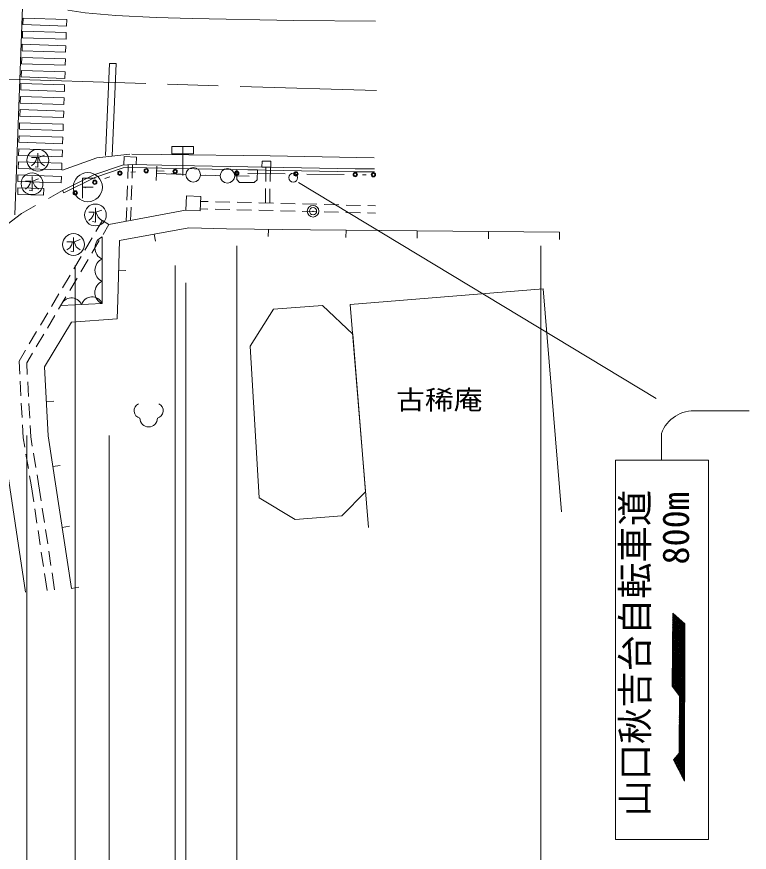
# Model space of a CAD drawing. Units: millimetres on the paper, with parts at other scales. Extents: x 40 to 680, y 20 to 380.
# Drawn here: x 72.2 to 122.6, y 233.9 to 291.4 of the extents above; entities that cross this region are included whole.
import ezdxf
from ezdxf.enums import TextEntityAlignment as Align

# ---------------------------------------------------------------- set-up
doc = ezdxf.new("R2010")
doc.units = ezdxf.units.MM
doc.header["$PDMODE"] = 32
doc.header["$PDSIZE"] = 0.5
doc.linetypes.add('CHAIN', pattern=[18.5, 12, -1.5, 3.5, -1.5])
for name, color, linetype, lineweight in [('M-BGD', 7, 'Continuous', 13), ('M-BGD-EXST', 7, 'Continuous', 13), ('M-BMK', 2, 'CHAIN', 13), ('M-BMK-OTRS', 5, 'Continuous', 13), ('M-BMK-ROW', 30, 'Continuous', 13), ('M-STR-HTXT', 7, 'Continuous', 13), ('M-STR-STRC', 7, 'Continuous', 13)]:
    doc.layers.add(name, color=color, linetype=linetype, lineweight=lineweight)
doc.styles.add('ＭＳ ゴシック', font='')
doc.styles.get('ＭＳ ゴシック').set_extended_font_data('MS Gothic')

msp = doc.modelspace()

# ---------------------------------------------------------------- linework, layer by layer
at = {"layer": 'M-BGD'}
for p, q in [((79.848, 280.281), (79.882, 281.228)), ((80.149, 280.304), (80.181, 281.217)), ((81.819, 280.132), (81.858, 281.131)), ((82.357, 280.787), (81.873, 280.799)), ((89.352, 280.082), (89.37, 281.056)), ((89.652, 280.076), (89.67, 281.05)), ((78.609, 280.39), (78.281, 280.271)), ((80.377, 280.746), (80.061, 280.716)), ((83.862, 280.552), (81.838, 280.632)), ((83.862, 280.561), (82.864, 280.617)), ((84.861, 280.517), (85.861, 280.486)), ((86.215, 280.475), (85.216, 280.506)), ((87.215, 280.457), (88.215, 280.45)), ((90.685, 280.6), (88.109, 280.629)), ((94.761, 280.554), (92.185, 280.583)), ((96.013, 280.542), (96.261, 280.54)), ((76.917, 279.658), (76.895, 279.646)), ((79.795, 278.782), (79.83, 279.782)), ((80.096, 278.805), (80.131, 279.804)), ((75.369, 279.46), (74.384, 278.911)), ((75.369, 279.46), (75.459, 279.281)), ((89.326, 278.609), (89.343, 279.582)), ((89.626, 278.602), (89.643, 279.576)), ((85.383, 278.69), (84.858, 278.703)), ((86.882, 278.653), (85.883, 278.678)), ((88.382, 278.615), (87.382, 278.64)), ((89.882, 278.578), (88.882, 278.603)), ((91.381, 278.54), (90.381, 278.565)), ((92.881, 278.503), (91.881, 278.528)), ((73.51, 278.424), (72.525, 277.874)), ((83.835, 278.094), (78.557, 277.116)), ((79.744, 277.336), (79.777, 278.282)), ((80.046, 277.392), (80.078, 278.305)), ((85.372, 278.177), (84.842, 278.19)), ((86.872, 278.14), (85.872, 278.164)), ((88.371, 278.103), (87.371, 278.127)), ((89.871, 278.066), (88.871, 278.09)), ((91.37, 278.029), (90.371, 278.053)), ((92.87, 277.992), (91.87, 278.017)), ((94.369, 277.955), (93.37, 277.98)), ((94.38, 278.465), (93.38, 278.49)), ((95.869, 277.918), (94.869, 277.943)), ((95.88, 278.428), (94.88, 278.453)), ((96.905, 278.402), (96.38, 278.415)), ((72.525, 277.874), (71.544, 277.12)), ((78.109, 277.381), (77.662, 276.627)), ((78.557, 277.116), (78.109, 277.381)), ((96.899, 277.893), (96.369, 277.906)), ((78.557, 277.116), (78.149, 276.429)), ((89.535, 276.777), (89.529, 276.278)), ((77.407, 276.197), (76.896, 275.337)), ((81.67, 276.443), (81.761, 275.952)), ((94.88, 276.716), (94.876, 276.216)), ((99.782, 276.671), (99.777, 276.171)), ((104.684, 276.627), (104.679, 276.127)), ((109.585, 276.582), (109.581, 276.082)), ((77.894, 275.999), (77.384, 275.139)), ((76.641, 274.907), (76.131, 274.047)), ((77.129, 274.709), (76.618, 273.849)), ((79.222, 273.961), (79.721, 273.947)), ((75.876, 273.617), (75.365, 272.757)), ((76.363, 273.419), (75.853, 272.559)), ((75.11, 272.327), (74.6, 271.467)), ((75.598, 272.129), (75.087, 271.269)), ((74.345, 271.037), (73.834, 270.177)), ((74.832, 270.839), (74.322, 269.979)), ((73.579, 269.747), (73.069, 268.887)), ((74.067, 269.549), (73.556, 268.689)), ((72.814, 268.457), (72.366, 267.702)), ((73.301, 268.259), (72.894, 267.573)), ((72.366, 267.702), (72.414, 266.811)), ((72.894, 267.573), (72.937, 266.775)), ((72.442, 266.311), (72.496, 265.313)), ((72.964, 266.275), (73.019, 265.277)), ((72.523, 264.813), (72.577, 263.815)), ((73.046, 264.778), (73.1, 263.779)), ((74.251, 264.93), (74.751, 264.956)), ((72.605, 263.316), (72.653, 262.424)), ((73.127, 263.28), (73.171, 262.482)), ((72.653, 262.424), (72.761, 261.784)), ((73.171, 262.482), (73.277, 261.854)), ((72.845, 261.291), (73.011, 260.305)), ((73.36, 261.361), (73.527, 260.375)), ((74.698, 260.449), (75.192, 260.525)), ((73.095, 259.812), (73.203, 259.172)), ((73.61, 259.882), (73.716, 259.255)), ((73.203, 259.172), (73.377, 258.016)), ((73.716, 259.255), (73.894, 258.078)), ((73.452, 257.522), (73.601, 256.533)), ((73.969, 257.584), (74.118, 256.595)), ((74.193, 256.1), (74.342, 255.112)), ((75.34, 256.25), (75.834, 256.326)), ((73.676, 256.038), (73.825, 255.05)), ((73.9, 254.555), (74.049, 253.566)), ((74.416, 254.617), (74.566, 253.629)), ((74.124, 253.072), (74.298, 251.916)), ((74.64, 253.134), (74.818, 251.958)), ((75.982, 252.051), (76.477, 252.127))]:
    msp.add_line(p, q, dxfattribs=at)
for points in [[(80.436, 281.236), (80.458, 281.752), (79.609, 281.789), (79.584, 281.211)], [(96.838, 280.94), (95.52, 280.945), (83.206, 281.167), (80.159, 281.243), (79.5, 281.206), (77.516, 280.538), (75.369, 279.46)], [(96.835, 280.745), (95.518, 280.745), (83.201, 280.967), (80.162, 281.043), (79.538, 281.008), (77.593, 280.353), (75.459, 279.281)], [(75.982, 252.051), (74.377, 262.549), (74.125, 267.311), (75.967, 270.387), (79.128, 270.607), (79.162, 271.922), (79.281, 276.001), (84.059, 276.886), (86.641, 276.817), (92.429, 276.738), (109.585, 276.582)], [(78.088, 276.261), (78.087, 271.66), (75.256, 271.525)], [(109.715, 257.326), (108.46, 272.685), (95.173, 271.599), (96.428, 256.24)]]:
    msp.add_lwpolyline(points, dxfattribs=at)
for points in [[(89.092, 281.061), (89.098, 281.48), (89.708, 281.47), (89.702, 281.05)], [(88.778, 280.867), (87.369, 280.901), (87.352, 280.216), (87.546, 280.011), (88.546, 279.993), (88.761, 280.19)], [(84.879, 279.046), (84.836, 278.051), (83.843, 278.094), (83.886, 279.088)], [(88.894, 258.281), (88.269, 268.739), (89.88, 271.272), (93.268, 271.525), (95.34, 269.554), (96.228, 258.695), (94.587, 257.039), (91.383, 256.794)]]:
    msp.add_lwpolyline(points, close=True, dxfattribs=at)
for centre, radius in [((81.124, 280.817), 0.15), ((81.124, 280.817), 0.12), ((81.124, 280.817), 0.1), ((83.107, 280.769), 0.15), ((83.107, 280.769), 0.12), ((83.107, 280.769), 0.1), ((84.361, 280.533), 0.5), ((86.715, 280.46), 0.5), ((79.315, 280.645), 0.15), ((79.315, 280.645), 0.12), ((79.315, 280.645), 0.1), ((87.359, 280.637), 0.15), ((87.359, 280.637), 0.12), ((87.359, 280.637), 0.1), ((91.435, 280.591), 0.15), ((91.435, 280.591), 0.12), ((91.435, 280.591), 0.1), ((95.511, 280.545), 0.15), ((95.511, 280.545), 0.12), ((95.511, 280.545), 0.1), ((96.763, 280.537), 0.15), ((96.763, 280.537), 0.12), ((96.763, 280.537), 0.1), ((77.576, 280.016), 0.15), ((77.576, 280.016), 0.12), ((77.576, 280.016), 0.1), ((76.236, 279.287), 0.15), ((76.236, 279.287), 0.12), ((76.236, 279.287), 0.1)]:
    msp.add_circle(centre, radius, dxfattribs=at)
for centre, radius, start, end in [((78.426, 275.494), 0.838, 113.78487, 246.20913), ((78.426, 273.961), 0.838, 113.78487, 246.20913), ((78.425, 272.427), 0.838, 113.78487, 246.20913), ((75.976, 271.307), 0.752, 22.30654, 163.1461), ((77.392, 271.375), 0.752, 22.30654, 163.1461), ((80.826, 264.291), 0.536, 116.08703, 255.33416), ((81.754, 264.291), 0.536, 284.66584, 63.91297), ((81.29, 263.773), 0.6, 180, 0)]:
    msp.add_arc(centre, radius, start, end, dxfattribs=at)
at = {"layer": 'M-BGD-EXST'}
for p, q in [((73.663, 282.024), (73.663, 281.049)), ((73.213, 281.724), (73.588, 281.724)), ((73.513, 281.499), (73.401, 281.311)), ((73.588, 281.724), (73.513, 281.499)), ((74.113, 281.874), (73.701, 281.724)), ((73.701, 281.724), (73.851, 281.386)), ((73.851, 281.386), (73.963, 281.274)), ((73.401, 281.311), (73.213, 281.161)), ((73.663, 281.049), (73.476, 281.086)), ((73.963, 281.274), (74.113, 281.161)), ((73.26, 280.405), (73.26, 279.43)), ((73.71, 280.255), (73.297, 280.105)), ((77.606, 280.305), (76.731, 280.305)), ((76.731, 280.305), (76.731, 278.93)), ((72.81, 280.105), (73.185, 280.105)), ((72.997, 279.693), (72.81, 279.543)), ((73.11, 279.88), (72.997, 279.693)), ((73.185, 280.105), (73.11, 279.88)), ((73.297, 280.105), (73.447, 279.768)), ((73.447, 279.768), (73.56, 279.655)), ((73.56, 279.655), (73.71, 279.543)), ((76.731, 279.68), (77.481, 279.68)), ((73.26, 279.43), (73.072, 279.468)), ((77.172, 277.954), (77.547, 277.954)), ((77.547, 277.954), (77.472, 277.729)), ((77.622, 278.254), (77.622, 277.279)), ((78.072, 278.104), (77.659, 277.954)), ((77.659, 277.954), (77.809, 277.616)), ((77.359, 277.541), (77.172, 277.391)), ((77.472, 277.729), (77.359, 277.541)), ((77.809, 277.616), (77.922, 277.504)), ((77.922, 277.504), (78.072, 277.391)), ((77.622, 277.279), (77.434, 277.316)), ((76.118, 276.22), (76.118, 275.245)), ((75.668, 275.92), (76.043, 275.92)), ((75.968, 275.695), (75.856, 275.508)), ((76.043, 275.92), (75.968, 275.695)), ((76.568, 276.07), (76.156, 275.92)), ((76.156, 275.92), (76.306, 275.583)), ((75.856, 275.508), (75.668, 275.358)), ((76.118, 275.245), (75.931, 275.283)), ((76.306, 275.583), (76.418, 275.47)), ((76.418, 275.47), (76.568, 275.358))]:
    msp.add_line(p, q, dxfattribs=at)
for centre, radius in [((73.663, 281.536), 0.75), ((73.26, 279.918), 0.75), ((77.106, 279.68), 1), ((77.622, 277.766), 0.75), ((76.118, 275.733), 0.75)]:
    msp.add_circle(centre, radius, dxfattribs=at)
at = {"layer": 'M-BMK'}
msp.add_line((69.094, 287.189), (96.972, 286.329), dxfattribs=at)
at = {"layer": 'M-BMK-OTRS'}
for p, q in [((72.636, 293.137), (72.07, 277.779)), ((72.646, 291.322), (72.631, 290.872)), ((72.646, 291.322), (75.651, 291.223)), ((75.636, 290.773), (75.651, 291.223)), ((72.631, 290.872), (75.636, 290.773)), ((72.616, 290.422), (72.601, 289.972)), ((72.616, 290.422), (75.621, 290.323)), ((75.606, 289.873), (75.621, 290.323)), ((72.586, 289.522), (72.571, 289.072)), ((72.586, 289.522), (75.591, 289.423)), ((72.601, 289.972), (75.606, 289.873)), ((72.571, 289.072), (75.576, 288.973)), ((75.576, 288.973), (75.591, 289.423)), ((72.556, 288.622), (72.542, 288.172)), ((72.556, 288.622), (75.561, 288.523)), ((75.546, 288.073), (75.561, 288.523)), ((72.527, 287.722), (72.512, 287.272)), ((72.527, 287.722), (75.531, 287.623)), ((72.542, 288.172), (75.546, 288.073)), ((78.596, 288.207), (78.318, 281.857)), ((78.596, 288.207), (79.045, 288.188)), ((79.045, 288.188), (78.767, 281.838)), ((72.512, 287.272), (75.516, 287.173)), ((75.516, 287.173), (75.531, 287.623)), ((72.497, 286.822), (72.482, 286.373)), ((72.497, 286.822), (75.501, 286.723)), ((75.487, 286.273), (75.501, 286.723)), ((72.482, 286.373), (75.487, 286.273)), ((72.467, 285.923), (72.452, 285.473)), ((72.452, 285.473), (75.457, 285.373)), ((72.467, 285.923), (75.472, 285.823)), ((75.457, 285.373), (75.472, 285.823)), ((72.437, 285.023), (72.422, 284.573)), ((72.437, 285.023), (75.442, 284.923)), ((75.427, 284.473), (75.442, 284.923)), ((72.422, 284.573), (75.427, 284.473)), ((72.407, 284.123), (72.392, 283.673)), ((72.407, 284.123), (75.412, 284.023)), ((75.397, 283.573), (75.412, 284.023)), ((72.378, 283.223), (72.363, 282.773)), ((72.378, 283.223), (75.382, 283.123)), ((72.392, 283.673), (75.397, 283.573)), ((75.367, 282.673), (75.382, 283.123)), ((72.363, 282.773), (75.367, 282.673)), ((72.348, 282.323), (72.333, 281.873)), ((72.348, 282.323), (75.352, 282.223)), ((75.338, 281.773), (75.352, 282.223)), ((72.318, 281.423), (72.303, 280.973)), ((72.318, 281.423), (75.323, 281.323)), ((72.333, 281.873), (75.338, 281.773)), ((72.303, 280.973), (75.308, 280.873)), ((75.308, 280.873), (75.323, 281.323)), ((72.288, 280.523), (75.293, 280.423)), ((75.278, 279.973), (75.293, 280.423)), ((72.8, 251.795), (71.379, 261.295))]:
    msp.add_line(p, q, dxfattribs=at)
for points in [[(75.722, 291.88), (76.908, 291.68), (79.029, 291.512), (81.805, 291.366), (84.294, 291.289), (91.293, 291.168), (96.919, 291.113)], [(79.997, 281.962), (77.724, 281.707), (75.36, 280.855)], [(80.136, 281.965), (82.189, 281.928), (89.66, 281.837), (96.822, 281.703)], [(72.288, 280.523), (72.273, 280.073), (75.278, 279.973)]]:
    msp.add_lwpolyline(points, dxfattribs=at)
msp.add_lwpolyline([(74.065, 279.579), (72.286, 279.631), (72.273, 279.181), (74.052, 279.129)], close=True, dxfattribs=at)
at = {"layer": 'M-BMK-ROW'}
msp.add_circle((92.608, 278.026), 0.4, dxfattribs=at)
msp.add_point((92.608, 278.026), dxfattribs=at)
at = {"layer": 'M-STR-HTXT'}
for p, q in [((87.359, 275.637), (87.359, 227.734)), ((108.287, 275.637), (108.287, 227.734)), ((76.236, 274.287), (76.236, 227.734)), ((83.107, 274.287), (83.107, 227.734)), ((83.843, 273.094), (83.843, 219.392)), ((72.894, 262.573), (72.894, 219.392)), ((78.566, 262.573), (78.566, 219.392))]:
    msp.add_line(p, q, dxfattribs=at)
at = {"layer": 'M-STR-STRC'}
for p, q in [((82.883, 282.478), (84.383, 282.478)), ((82.883, 282.478), (82.883, 281.978)), ((82.883, 281.978), (84.383, 281.978)), ((83.633, 282.478), (83.633, 280.478)), ((84.383, 282.478), (84.383, 281.978)), ((91.617, 280.01), (116.234, 265.127)), ((119.048, 264.271), (122.646, 264.271)), ((116.591, 260.887), (116.591, 262.717)), ((117.4, 250.312), (117.372, 250.283)), ((117.963, 249.824), (117.365, 249.188)), ((118.026, 249.769), (117.365, 249.066)), ((117.901, 249.878), (117.366, 249.31)), ((117.838, 249.932), (117.367, 249.431)), ((117.713, 250.041), (117.368, 249.675)), ((117.775, 249.987), (117.368, 249.553)), ((117.65, 250.095), (117.369, 249.796)), ((117.369, 249.844), (118.2, 249.063)), ((117.369, 249.731), (118.2, 248.949)), ((117.525, 250.204), (117.37, 250.039)), ((117.588, 250.149), (117.37, 249.918)), ((117.37, 249.957), (118.2, 249.176)), ((117.462, 250.258), (117.371, 250.161)), ((117.371, 250.183), (118.2, 249.403)), ((117.371, 250.07), (118.2, 249.29)), ((117.372, 250.296), (118.2, 249.517)), ((118.2, 249.23), (117.36, 248.337)), ((118.2, 249.351), (117.361, 248.458)), ((118.201, 249.593), (117.362, 248.701)), ((118.2, 249.472), (117.362, 248.58)), ((118.151, 249.661), (117.363, 248.823)), ((118.088, 249.715), (117.364, 248.945)), ((117.365, 249.166), (118.199, 248.382)), ((117.366, 249.279), (118.199, 248.495)), ((117.367, 249.505), (118.199, 248.722)), ((117.367, 249.392), (118.199, 248.609)), ((117.368, 249.618), (118.199, 248.836)), ((118.199, 248.746), (117.357, 247.85)), ((118.199, 248.625), (117.357, 247.728)), ((118.2, 248.867), (117.358, 247.972)), ((118.2, 248.988), (117.359, 248.093)), ((118.2, 249.109), (117.36, 248.215)), ((117.362, 248.6), (118.198, 247.814)), ((117.363, 248.826), (118.198, 248.041)), ((117.363, 248.713), (118.198, 247.928)), ((117.364, 248.94), (118.199, 248.155)), ((117.365, 249.053), (118.199, 248.268)), ((118.198, 248.019), (117.353, 247.12)), ((118.199, 248.261), (117.354, 247.364)), ((118.199, 248.14), (117.354, 247.242)), ((118.199, 248.382), (117.355, 247.485)), ((118.199, 248.503), (117.356, 247.607)), ((117.358, 248.035), (118.197, 247.247)), ((117.359, 248.148), (118.197, 247.36)), ((117.36, 248.374), (118.198, 247.587)), ((117.36, 248.261), (118.198, 247.474)), ((117.361, 248.487), (118.198, 247.701)), ((118.198, 247.535), (117.35, 246.634)), ((118.198, 247.656), (117.351, 246.755)), ((118.198, 247.898), (117.352, 246.999)), ((118.198, 247.777), (117.352, 246.877)), ((117.355, 247.47), (118.197, 246.679)), ((117.356, 247.696), (118.197, 246.906)), ((117.356, 247.583), (118.197, 246.793)), ((117.357, 247.809), (118.197, 247.02)), ((117.358, 247.922), (118.197, 247.133)), ((118.197, 246.93), (117.346, 246.026)), ((118.197, 247.051), (117.347, 246.147)), ((118.197, 247.172), (117.348, 246.269)), ((118.198, 247.414), (117.349, 246.512)), ((118.197, 247.293), (117.349, 246.39)), ((117.352, 247.018), (118.196, 246.225)), ((117.352, 246.905), (118.196, 246.112)), ((117.353, 247.131), (118.196, 246.339)), ((117.354, 247.357), (118.196, 246.566)), ((117.354, 247.244), (118.196, 246.452)), ((118.196, 246.325), (117.343, 245.417)), ((118.196, 246.567), (117.344, 245.661)), ((118.196, 246.446), (117.344, 245.539)), ((118.197, 246.688), (117.345, 245.782)), ((118.197, 246.809), (117.346, 245.904)), ((117.348, 246.34), (118.195, 245.544)), ((117.349, 246.453), (118.195, 245.658)), ((117.35, 246.679), (118.195, 245.885)), ((117.35, 246.566), (118.195, 245.771)), ((117.351, 246.792), (118.196, 245.998)), ((117.345, 245.775), (118.194, 244.977)), ((117.346, 246.001), (118.194, 245.204)), ((117.346, 245.888), (118.194, 245.09)), ((118.196, 246.204), (117.347, 245.301)), ((117.347, 246.114), (118.195, 245.317)), ((117.348, 246.227), (118.195, 245.431)), ((118.196, 246.083), (117.398, 245.234)), ((118.196, 245.962), (117.448, 245.167)), ((118.195, 245.841), (117.499, 245.1)), ((118.195, 245.72), (117.549, 245.033)), ((117.342, 245.323), (118.194, 244.523)), ((117.343, 245.436), (118.194, 244.636)), ((117.344, 245.662), (118.194, 244.863)), ((117.344, 245.549), (118.194, 244.75)), ((118.195, 245.599), (117.6, 244.966)), ((118.195, 245.478), (117.651, 244.899)), ((118.195, 245.357), (117.701, 244.832)), ((118.195, 245.236), (117.752, 244.765)), ((117.596, 244.971), (118.193, 244.409)), ((118.194, 245.115), (117.802, 244.697)), ((118.194, 244.63), (117.835, 244.249)), ((118.194, 244.751), (117.836, 244.371)), ((118.194, 244.872), (117.837, 244.493)), ((118.194, 244.993), (117.838, 244.614)), ((117.838, 244.63), (118.193, 244.296)), ((118.193, 244.025), (117.831, 243.641)), ((118.193, 244.146), (117.832, 243.762)), ((118.193, 244.267), (117.833, 243.884)), ((118.194, 244.509), (117.834, 244.127)), ((118.193, 244.388), (117.834, 244.006)), ((117.834, 244.065), (118.192, 243.728)), ((117.835, 244.178), (118.193, 243.842)), ((117.836, 244.404), (118.193, 244.069)), ((117.836, 244.291), (118.193, 243.955)), ((117.837, 244.517), (118.193, 244.182)), ((118.192, 243.42), (117.827, 243.032)), ((118.192, 243.541), (117.828, 243.154)), ((118.192, 243.662), (117.829, 243.275)), ((118.193, 243.904), (117.83, 243.519)), ((118.193, 243.783), (117.83, 243.397)), ((117.83, 243.501), (118.192, 243.161)), ((117.831, 243.614), (118.192, 243.274)), ((117.832, 243.727), (118.192, 243.388)), ((117.833, 243.952), (118.192, 243.615)), ((117.833, 243.84), (118.192, 243.501)), ((118.191, 242.936), (117.824, 242.545)), ((118.192, 243.057), (117.825, 242.667)), ((118.192, 243.299), (117.826, 242.91)), ((118.192, 243.178), (117.826, 242.789)), ((117.826, 242.823), (118.191, 242.48)), ((117.827, 243.049), (118.191, 242.707)), ((117.827, 242.936), (118.191, 242.593)), ((117.828, 243.162), (118.191, 242.82)), ((117.829, 243.275), (118.191, 242.934)), ((117.83, 243.388), (118.192, 243.047)), ((118.191, 242.331), (117.82, 241.937)), ((118.191, 242.452), (117.821, 242.058)), ((118.191, 242.694), (117.822, 242.302)), ((118.191, 242.573), (117.822, 242.18)), ((117.822, 242.258), (118.19, 241.912)), ((118.191, 242.815), (117.823, 242.423)), ((117.823, 242.371), (118.19, 242.026)), ((117.824, 242.597), (118.19, 242.253)), ((117.824, 242.484), (118.19, 242.139)), ((117.825, 242.71), (118.191, 242.366)), ((118.19, 241.726), (117.816, 241.328)), ((118.19, 241.847), (117.817, 241.45)), ((118.19, 242.089), (117.818, 241.693)), ((118.19, 241.968), (117.818, 241.571)), ((117.818, 241.694), (118.189, 241.345)), ((118.19, 242.21), (117.819, 241.815)), ((117.819, 241.807), (118.189, 241.459)), ((117.82, 241.92), (118.189, 241.572)), ((117.821, 242.145), (118.19, 241.799)), ((117.821, 242.033), (118.19, 241.686)), ((118.189, 241.12), (117.812, 240.719)), ((118.189, 241.362), (117.813, 240.963)), ((118.189, 241.241), (117.813, 240.841)), ((118.189, 241.483), (117.814, 241.085)), ((118.19, 241.605), (117.815, 241.206)), ((117.815, 241.242), (118.189, 240.891)), ((117.815, 241.129), (118.188, 240.778)), ((117.816, 241.355), (118.189, 241.005)), ((117.817, 241.468), (118.189, 241.118)), ((117.818, 241.581), (118.189, 241.232)), ((118.189, 240.999), (117.448, 240.211)), ((118.189, 240.878), (117.488, 240.133)), ((118.188, 240.757), (117.528, 240.055)), ((118.188, 240.636), (117.569, 239.977)), ((117.693, 240.561), (118.187, 240.097)), ((117.747, 240.625), (118.188, 240.21)), ((117.801, 240.688), (118.188, 240.324)), ((117.812, 240.79), (118.188, 240.437)), ((117.813, 240.903), (118.188, 240.551)), ((117.814, 241.016), (118.188, 240.664)), ((117.435, 240.236), (118.187, 239.529)), ((117.478, 240.309), (118.187, 239.643)), ((117.532, 240.372), (118.187, 239.756)), ((117.549, 240.015), (118.187, 239.416)), ((117.586, 240.435), (118.187, 239.87)), ((118.188, 240.515), (117.609, 239.899)), ((117.639, 240.498), (118.187, 239.983)), ((118.188, 240.394), (117.649, 239.821)), ((118.188, 240.273), (117.69, 239.743)), ((118.188, 240.152), (117.73, 239.665)), ((118.187, 240.031), (117.77, 239.587)), ((117.664, 239.794), (118.186, 239.302)), ((117.778, 239.573), (118.186, 239.189)), ((118.187, 239.91), (117.811, 239.509)), ((118.187, 239.789), (117.851, 239.431)), ((118.187, 239.668), (117.891, 239.353)), ((118.187, 239.547), (117.931, 239.275)), ((118.187, 239.426), (117.972, 239.197)), ((117.892, 239.352), (118.186, 239.075)), ((118.006, 239.13), (118.186, 238.962)), ((118.186, 239.305), (118.012, 239.119)), ((118.186, 239.184), (118.052, 239.041)), ((118.186, 239.063), (118.093, 238.963)), ((118.121, 238.909), (118.186, 238.848)), ((118.186, 238.942), (118.133, 238.885)), ((118.186, 238.821), (118.173, 238.807))]:
    msp.add_line(p, q, dxfattribs=at)
for points in [[(119.833, 260.887), (119.833, 234.769), (113.443, 234.769), (113.443, 260.887)], [(117.342, 245.308), (117.838, 244.65), (117.812, 240.701), (117.428, 240.25), (118.186, 238.783), (118.201, 249.618), (117.372, 250.336)]]:
    msp.add_lwpolyline(points, close=True, dxfattribs=at)
msp.add_circle((91.245, 280.336), 0.305, dxfattribs=at)
msp.add_arc((118.832, 261.893), 2.388, 84.81884, 159.80444, dxfattribs=at)

# ---------------------------------------------------------------- texts
at = {"layer": 'M-BGD', "style": 'ＭＳ ゴシック', "width": 1.1}
msp.add_text('古稀庵', height=1.32, dxfattribs=at).set_placement((101.305, 263.978), align=Align.BOTTOM_CENTER)
at = {"layer": 'M-STR-STRC', "style": 'ＭＳ ゴシック'}
for s, p in [('山口秋吉台自転車道', (116.241, 247.588)), ('800m', (119.045, 256.185))]:
    msp.add_text(s, height=1.833, rotation=90, dxfattribs=at).set_placement(p, align=Align.BOTTOM_CENTER)

doc.saveas('drawing.dxf')
